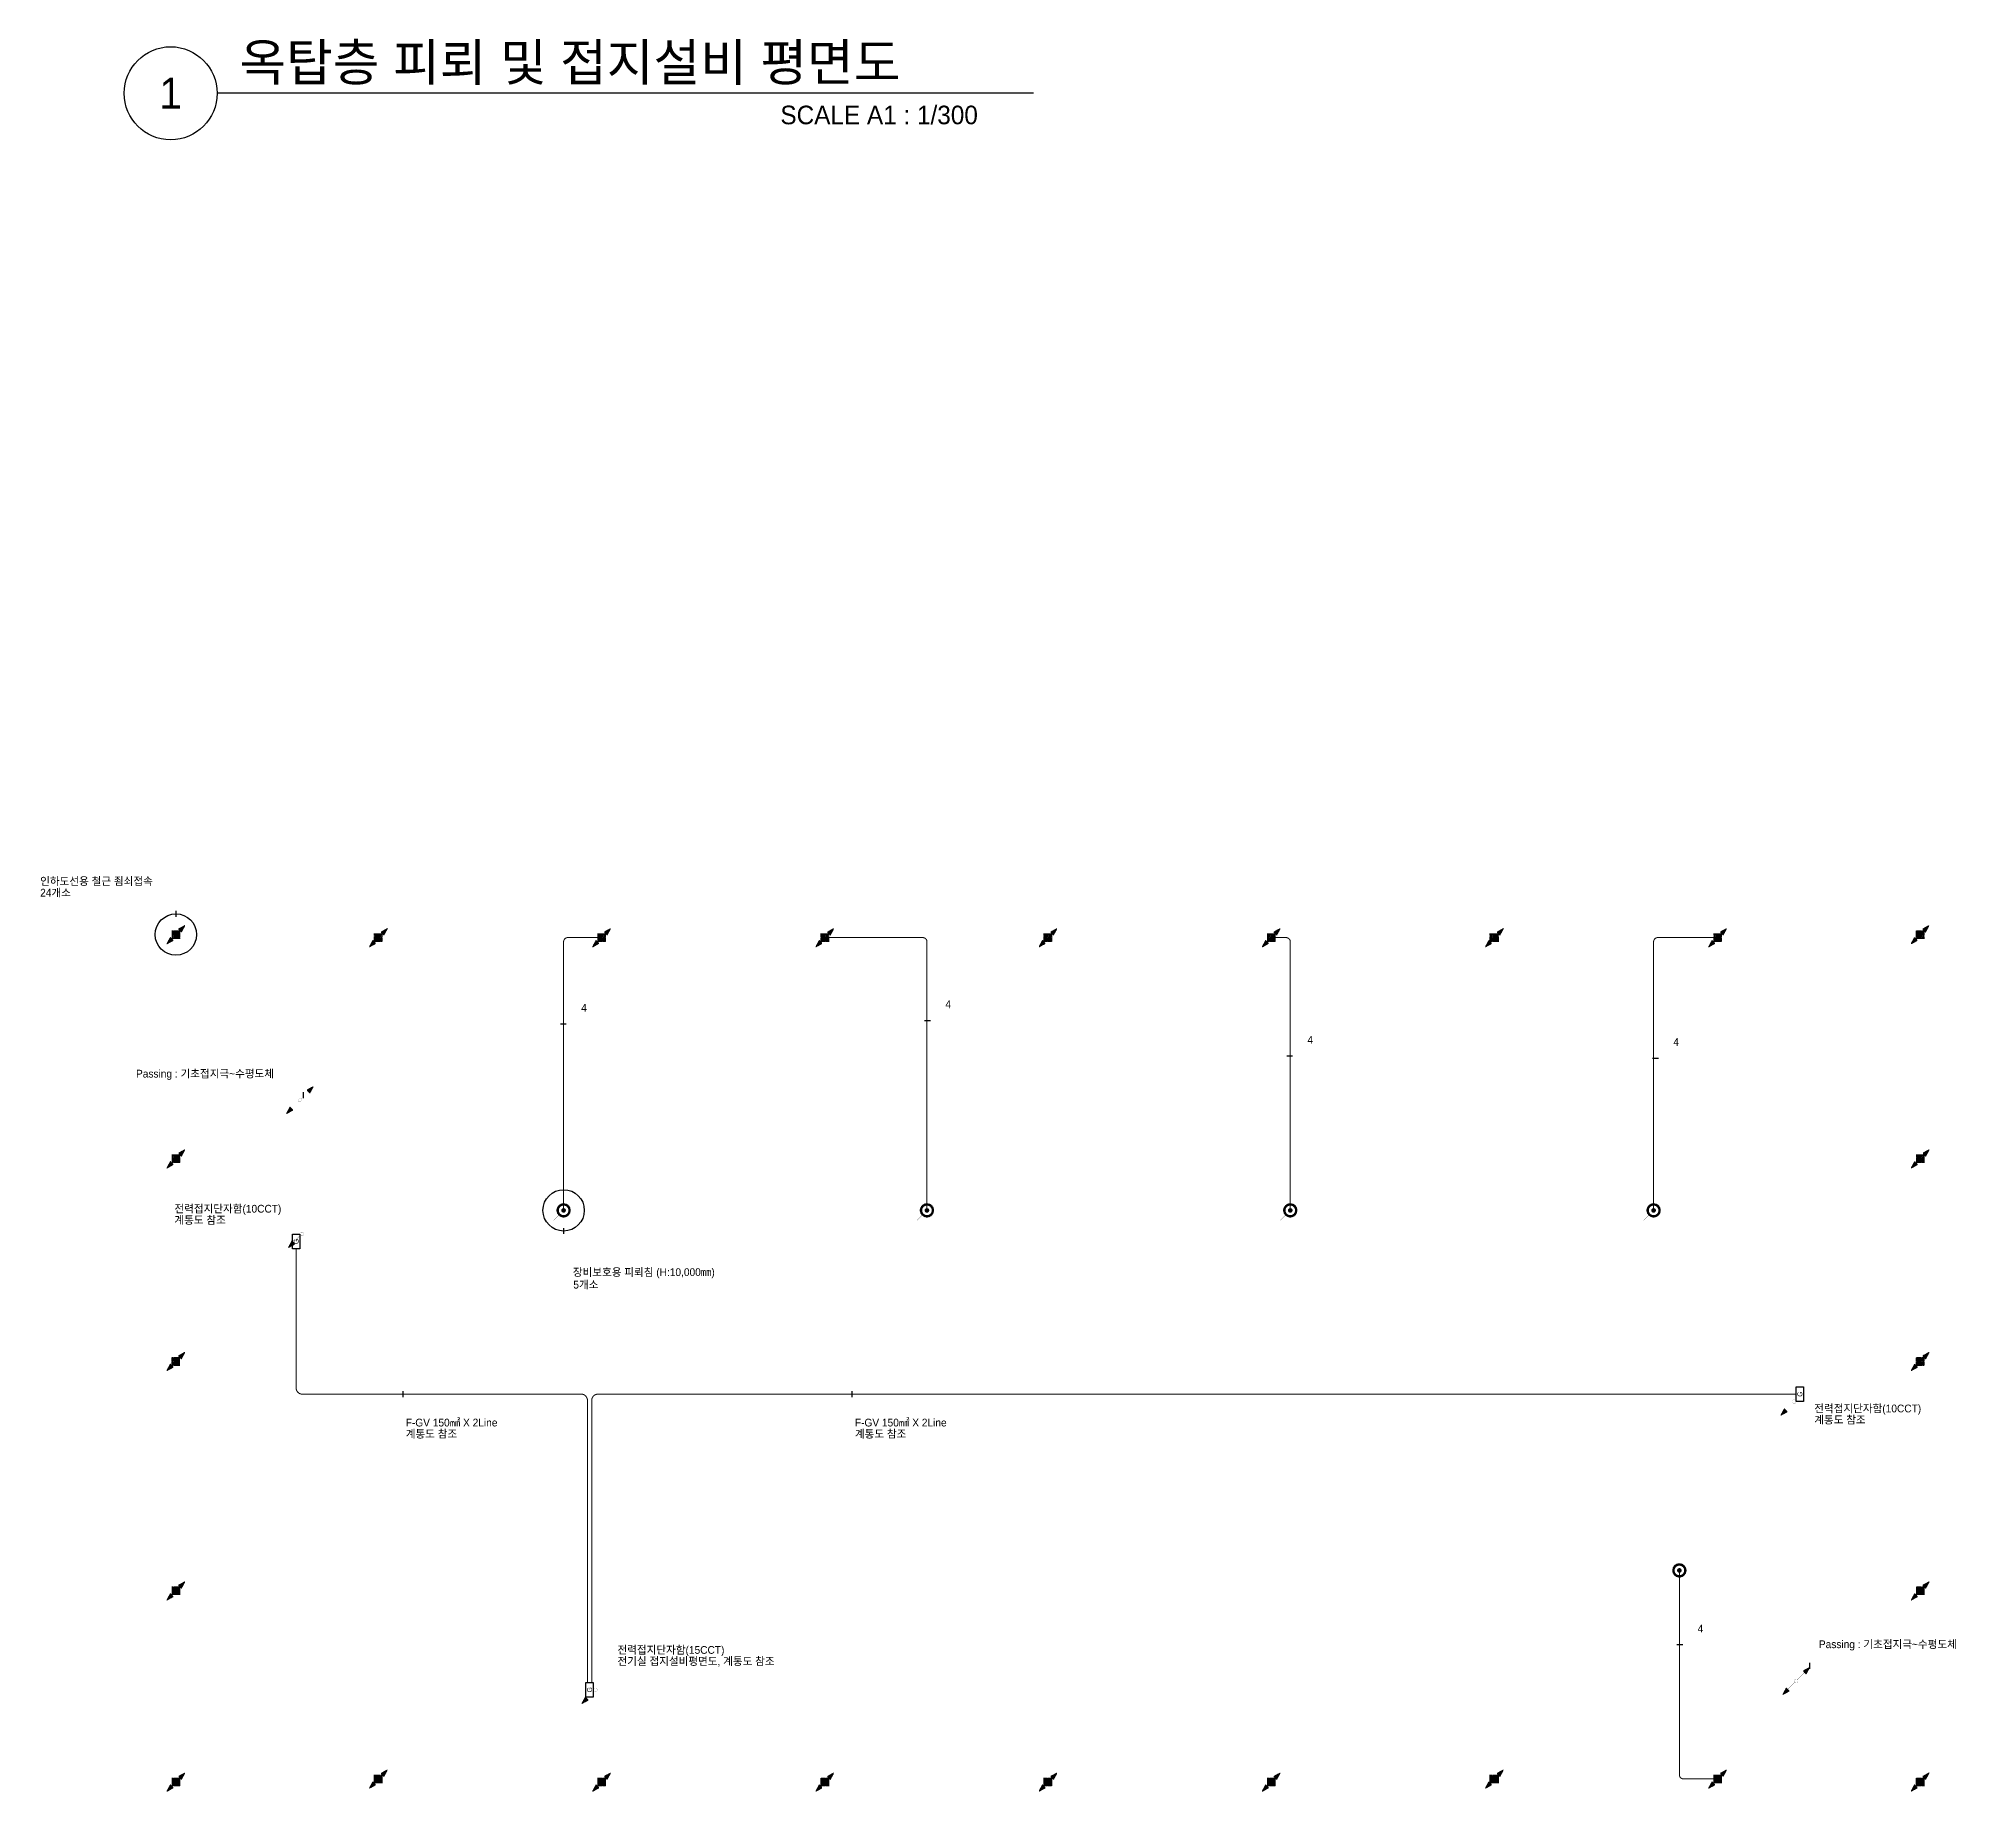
# Model space of a CAD drawing. Header units: millimetres. Extents: x 84495 to 502050, y -708375 to 1238700.
# Drawn here: x 85922 to 179717, y 819960 to 904735 of the extents above; entities that cross this region are included whole.
import ezdxf
from ezdxf.enums import TextEntityAlignment as Align

# ---------------------------------------------------------------- set-up
doc = ezdxf.new("R2010")
doc.units = ezdxf.units.MM
doc.header["$LTSCALE"] = 150
doc.set_wipeout_variables(frame=1)
doc.linetypes.add('C2', pattern=[18.5, 13.5, -2, 1, -2])
doc.layers.get('0').update_dxf_attribs({"lineweight": 0})
for name, color, linetype in [('------02 Etc Panel', 3, 'Continuous'), ('------99 Grounding and Lightning', 3, 'Continuous'), ('------99 Grounding_Grounding Terminal Board_E', 3, 'Continuous'), ('-----09 E-WIRE-GV', 2, 'Continuous'), ('-----20 General Symbol', 3, 'Continuous'), ('-----29 Indicator', 1, 'Continuous'), ('-----30 Text', 2, 'Continuous'), ('-----41 Drawing Title', 2, 'Continuous')]:
    doc.layers.add(name, color=color, linetype=linetype)
doc.styles.add('ELEC', font='')
doc.styles.get('ELEC').set_extended_font_data('Dotum')
pattern_1 = [(180, (845852.563, 610254.6404), (-1e-14, -6.25), [])]

# ---------------------------------------------------------------- blocks, each defined once
blk = doc.blocks.new('구조체접속')
h = blk.add_hatch()
h.set_pattern_fill('ANGLE', color=1, scale=200)
h.set_pattern_definition([(0, (0, 0), (0, 55), [40, -15]), (90, (0, 0), (-55, 3e-15), [40, -15])])
h.paths.add_polyline_path([(168, 168), (-168, 168), (-168, -168), (168, -168)])
at = {"color": 1}
for p, q in [((166, 168), (168, 166)), ((-168, -166), (-166, -168))]:
    blk.add_line(p, q, dxfattribs=at)
at = {"color": 1, "const_width": 2}
blk.add_lwpolyline([(168, 168), (-168, 168), (-168, -168), (168, -168)], close=True, dxfattribs=at)
blk = doc.blocks.new("'인하도선용 수직철근 또는 철골")
h = blk.add_hatch()
h.set_pattern_fill('ANSI31', color=256, scale=50, angle=135)
h.set_pattern_definition(pattern_1)
h.paths.add_polyline_path([(291, 293), (180, 89), (88, 181)])
h = blk.add_hatch()
h.set_pattern_fill('ANSI31', color=256, scale=50, angle=135)
h.set_pattern_definition(pattern_1)
h.paths.add_polyline_path([(-291, -293), (-180, -89), (-88, -181)])
at = {"const_width": 3.93}
for points in [[(293, 293), (181, 88), (88, 181), (293, 293)], [(-293, -293), (-181, -88), (-88, -181), (-293, -293)]]:
    blk.add_lwpolyline(points, dxfattribs=at)
at = {"xscale": 0.8, "yscale": 0.8, "zscale": 0.8}
blk.add_blockref('구조체접속', (0, 0), dxfattribs=at)
blk = doc.blocks.new('입상입하1')
h = blk.add_hatch()
h.set_pattern_fill('ANSI31', color=256, scale=50, angle=135)
h.set_pattern_definition([(180, (845993.8846, 610394.13), (-1e-14, -6.25), [])])
h.paths.add_polyline_path([(432, 432), (321, 228), (229, 321)])
at = {"const_width": 3.93}
blk.add_lwpolyline([(0, 61, -1), (0, -61, -1), (0, 61)], format="xyb", dxfattribs=at)
for points in [[(43, 43), (275, 275)], [(434, 433), (322, 227), (229, 321), (434, 433)]]:
    blk.add_lwpolyline(points, dxfattribs=at)
blk = doc.blocks.new('피뢰침')
h = blk.add_hatch(color=256)
h.dxf.hatch_style = 1
h.paths.add_polyline_path([(-231, 0, 1), (231, 0, 1)])
h.paths.add_polyline_path([(155, 0, -1), (-155, 0, -1)], flags=16)
h.paths.add_polyline_path([(74, 0, -1), (-74, 0, -1)], flags=0)
h = blk.add_hatch(color=256)
h.dxf.hatch_style = 1
h.paths.add_polyline_path([(74, 0, 1), (-74, 0, 1)])
at = {"const_width": 2}
for points in [[(231, 0, 1), (-231, 0)], [(-231, 0, 1), (231, 0)], [(155, 0, 1), (-155, 0)], [(-155, 0, 1), (155, 0)], [(74, 0, 1), (-74, 0)], [(-74, 0, 1), (74, 0)]]:
    blk.add_lwpolyline(points, format="xyb", dxfattribs=at)
for points in [[(0, 231), (0, 461)], [(-163, -163), (-326, -326)], [(163, -163), (326, -326)]]:
    blk.add_lwpolyline(points, dxfattribs=at)
blk = doc.blocks.new('A13')
blk.add_lwpolyline([(-300, 0), (-300, 300), (300, 300), (300, 0)], close=True)
at = {"style": 'ELEC'}
blk.add_text('G', height=200, dxfattribs=at).set_placement((0, 150), align=Align.MIDDLE)
blk = doc.blocks.new('C01')
blk.add_lwpolyline([(-300, 0), (-300, 300), (300, 300), (300, 0)], close=True)
at = {"style": 'ELEC'}
blk.add_text('G', height=200, dxfattribs=at).set_placement((0, 150), align=Align.MIDDLE)

msp = doc.modelspace()

# ---------------------------------------------------------------- linework, layer by layer
at = {"layer": '-----09 E-WIRE-GV', "color": 4, "linetype": 'C2', "ltscale": 0.3, "const_width": 50}
for points in [[(111318, 848060), (111318, 861055, -0.414214), (111518, 861255), (113154, 861255)], [(128898, 848060), (128898, 861055, 0.414214), (128698, 861255), (123954, 861255)], [(145554, 861255), (146278, 861255, -0.414214), (146478, 861055), (146478, 848060)], [(164058, 848060), (164058, 861055, -0.414214), (164258, 861255), (167154, 861255)], [(165304, 830651), (165304, 820755, 0.414214), (165504, 820555), (167154, 820555)]]:
    msp.add_lwpolyline(points, format="xyb", dxfattribs=at)
at = {"layer": '-----29 Indicator'}
for points in [[(112320, 857457, 0, 0, 0), (112320, 857073, 0, 0, 0), (111457, 857073, 64.2, 64.2, 0), (111157, 857073, 0, 0, 0)], [(129938, 857624, 0, 0, 0), (129938, 857240, 0, 0, 0), (129075, 857240, 64.2, 64.2, 0), (128774, 857240, 0, 0, 0)], [(147460, 855909, 0, 0, 0), (147460, 855525, 0, 0, 0), (146597, 855525, 64.2, 64.2, 0), (146296, 855525, 0, 0, 0)], [(165163, 855800, 0, 0, 0), (165163, 855416, 0, 0, 0), (164299, 855416, 64.2, 64.2, 0), (163999, 855416, 0, 0, 0)], [(103541, 838155, 0, 0, 0), (103541, 839019, 64.2, 64.2, 0), (103541, 839319, 0, 0, 0)], [(125275, 838155, 0, 0, 0), (125275, 839019, 64.2, 64.2, 0), (125275, 839319, 0, 0, 0)], [(166340, 827428, 0, 0, 0), (166340, 827043, 0, 0, 0), (165476, 827043, 64.2, 64.2, 0), (165176, 827043, 0, 0, 0)]]:
    msp.add_lwpolyline(points, format="xyseb", dxfattribs=at)
at = {"layer": '-----29 Indicator', "elevation": 0}
msp.add_lwpolyline([(98339, 854644, 0, 0, 0), (98723, 854644, 0, 0, 0), (98723, 853781, 64.2, 64.2, 0), (98723, 853481, 0, 0, 0)], format="xyseb", dxfattribs=at)
at = {"layer": '-----29 Indicator'}
for centre in [(92557, 861402), (111318, 848060)]:
    msp.add_circle(centre, 1000, dxfattribs=at)
at = {"layer": '-----41 Drawing Title', "color": 7}
msp.add_line((134047, 902100), (94553, 902100), dxfattribs=at)
msp.add_circle((92303, 902100), 2250, dxfattribs=at)

# ---------------------------------------------------------------- block references
at = {"layer": '------02 Etc Panel', "xscale": 1.199999999953434, "yscale": 1.199999999953434, "zscale": 1.199999999953434, "rotation": 90}
for p in [(98554, 846556), (171314, 839169)]:
    msp.add_blockref('C01', p, dxfattribs=at)
at = {"layer": '------99 Grounding and Lightning', "xscale": 1.5, "yscale": 1.5, "zscale": 1.5}
for name, p in [("'인하도선용 수직철근 또는 철골", (92557, 861402)), ("'인하도선용 수직철근 또는 철골", (102354, 861255)), ("'인하도선용 수직철근 또는 철골", (113154, 861255)), ("'인하도선용 수직철근 또는 철골", (123954, 861255)), ("'인하도선용 수직철근 또는 철골", (134754, 861255)), ("'인하도선용 수직철근 또는 철골", (145554, 861255)), ("'인하도선용 수직철근 또는 철골", (156354, 861255)), ("'인하도선용 수직철근 또는 철골", (167154, 861255)), ("'인하도선용 수직철근 또는 철골", (176950, 861402)), ("'인하도선용 수직철근 또는 철골", (92557, 850558)), ("'인하도선용 수직철근 또는 철골", (176957, 850558)), ('피뢰침', (111318, 848060)), ('피뢰침', (128898, 848060)), ('피뢰침', (146478, 848060)), ('피뢰침', (164058, 848060)), ("'인하도선용 수직철근 또는 철골", (92554, 840755)), ("'인하도선용 수직철근 또는 철골", (176954, 840755)), ('피뢰침', (165304, 830642)), ("'인하도선용 수직철근 또는 철골", (92557, 829658)), ("'인하도선용 수직철근 또는 철골", (176957, 829658)), ("'인하도선용 수직철근 또는 철골", (92557, 820408)), ("'인하도선용 수직철근 또는 철골", (102354, 820555)), ("'인하도선용 수직철근 또는 철골", (113154, 820408)), ("'인하도선용 수직철근 또는 철골", (123954, 820408)), ("'인하도선용 수직철근 또는 철골", (134754, 820408)), ("'인하도선용 수직철근 또는 철골", (145554, 820408)), ("'인하도선용 수직철근 또는 철골", (156354, 820555)), ("'인하도선용 수직철근 또는 철골", (167154, 820555)), ("'인하도선용 수직철근 또는 철골", (176950, 820408))]:
    msp.add_blockref(name, p, dxfattribs=at)
at = {"layer": '------99 Grounding_Grounding Terminal Board_E', "xscale": 1.2, "yscale": 1.2, "zscale": 1.2, "rotation": 89.99999999999999}
msp.add_blockref('A13', (112754, 824865), dxfattribs=at)
at = {"layer": '-----20 General Symbol', "xscale": 1.5, "yscale": 1.5, "zscale": 1.5}
for p in [(98557, 853402), (170957, 825302)]:
    msp.add_blockref('입상입하1', p, dxfattribs=at)
at = {"layer": '-----20 General Symbol', "xscale": 1.5, "yscale": 1.5, "zscale": 1.5, "rotation": 180}
for p in [(98557, 853402), (98646, 846916), (170862, 838809), (170957, 825299), (112849, 824862)]:
    msp.add_blockref('입상입하1', p, dxfattribs=at)

# ---------------------------------------------------------------- texts
at = {"layer": '-----41 Drawing Title', "color": 2, "style": 'ELEC'}
msp.add_text('옥탑층 피뢰 및 접지설비 평면도', height=1800, dxfattribs=at).set_placement((95633, 902700))
at = {"layer": '-----41 Drawing Title', "color": 7, "style": 'ELEC'}
msp.add_text('1', height=1500, dxfattribs=at).set_placement((92303, 902100), align=Align.MIDDLE)
at = {"layer": '-----41 Drawing Title', "style": 'ELEC'}
msp.add_text('SCALE A1 : 1/300', height=900, dxfattribs=at).set_placement((131362, 900600), align=Align.RIGHT)

# ---------------------------------------------------------------- wipeouts: each hides what was drawn before it
for points in [[(85922, 864347), (92172, 864347), (92172, 863097), (85922, 863097)], [(111702, 845422), (119522, 845422), (119522, 844135), (111702, 844135)], [(171993, 827418), (179717, 827418), (179717, 826668), (171993, 826668)], [(113741, 827138), (122639, 827138), (122639, 825888), (113741, 825888)]]:
    msp.add_wipeout(points).dxf.layer = '-----29 Indicator'

# ---------------------------------------------------------------- next in the draw order: linework, layer by layer
at = {"layer": '-----09 E-WIRE-GV', "color": 1, "linetype": 'C2', "ltscale": 0.3, "const_width": 50}
for points in [[(98374, 846196), (98374, 839469, 0.414214), (98674, 839169), (112170, 839169, -0.414214), (112470, 838869), (112470, 825225)], [(112677, 825225), (112677, 838869, -0.414214), (112977, 839169), (170954, 839169)]]:
    msp.add_lwpolyline(points, format="xyb", dxfattribs=at)
at = {"layer": '-----29 Indicator', "elevation": 0}
for points in [[(92172, 863709, 0, 0, 0), (92557, 863709, 0, 0, 0), (92557, 862552, 64.2, 64.2, 0), (92557, 862252, 0, 0, 0)], [(171993, 827043, 0, 0, 0), (171609, 827043, 0, 0, 0), (171609, 826180, 64.2, 64.2, 0), (171609, 825879, 0, 0, 0)]]:
    msp.add_lwpolyline(points, format="xyseb", dxfattribs=at)
at = {"layer": '-----29 Indicator'}
msp.add_lwpolyline([(111702, 844778, 0, 0, 0), (111318, 844778, 0, 0, 0), (111318, 846909, 64.2, 64.2, 0), (111318, 847210, 0, 0, 0)], format="xyseb", dxfattribs=at)

# ---------------------------------------------------------------- next in the draw order: texts
at = {"layer": '-----30 Text', "style": 'ELEC'}
for s, p in [('인하도선용 철근 죔쇠접속', (85990, 863985)), ('24개소', (85990, 863427)), ('장비보호용 피뢰침 (H:10,000㎜)', (111764, 845071)), ('5개소', (111787, 844466)), ('Passing : 기초접지극~수평도체', (172055, 827070)), ('전력접지단자함(15CCT)', (113924, 826796)), ('전기실 접지설비평면도, 계통도 참조', (113924, 826251))]:
    msp.add_text(s, height=375, dxfattribs=at).set_placement(p, align=Align.MIDDLE_LEFT)

# ---------------------------------------------------------------- next in the draw order: wipeouts: each hides what was drawn before it
for points in [[(111969, 857660), (111969, 858066), (112320, 858268), (112672, 858066), (112672, 857660), (112320, 857457)], [(129587, 857827), (129587, 858233), (129938, 858435), (130289, 858233), (130289, 857827), (129938, 857624)], [(147108, 856112), (147108, 856518), (147460, 856720), (147811, 856518), (147811, 856112), (147460, 855909)], [(164811, 856003), (164811, 856409), (165163, 856612), (165514, 856409), (165514, 856003), (165163, 855800)], [(90565, 855019), (98339, 855019), (98339, 854269), (90565, 854269)], [(92348, 848501), (98319, 848501), (98319, 847251), (92348, 847251)], [(171693, 838838), (177648, 838838), (177648, 837588), (171693, 837588)]]:
    msp.add_wipeout(points).dxf.layer = '-----29 Indicator'

# ---------------------------------------------------------------- next in the draw order: texts
for s, p in [('4', (112169, 857860)), ('4', (129787, 858027)), ('4', (147309, 856312)), ('4', (165011, 856203)), ('Passing : 기초접지극~수평도체', (90627, 854672)), ('전력접지단자함(10CCT)', (92485, 848139)), ('계통도 참조', (92485, 847594)), ('전력접지단자함(10CCT)', (171830, 838476)), ('계통도 참조', (171830, 837931))]:
    msp.add_text(s, height=375, dxfattribs=at).set_placement(p, align=Align.MIDDLE_LEFT)

# ---------------------------------------------------------------- next in the draw order: wipeouts: each hides what was drawn before it
for points in [[(103541, 838155), (108667, 838155), (108667, 836905), (103541, 836905)], [(125275, 838155), (130400, 838155), (130400, 836905), (125275, 836905)], [(165988, 827630), (165988, 828036), (166340, 828239), (166691, 828036), (166691, 827630), (166340, 827428)]]:
    msp.add_wipeout(points).dxf.layer = '-----29 Indicator'

# ---------------------------------------------------------------- next in the draw order: texts
for s, p in [('F-GV 150㎟ X 2Line ', (103678, 837793)), ('F-GV 150㎟ X 2Line ', (125412, 837793)), ('계통도 참조', (103678, 837248)), ('계통도 참조', (125412, 837248)), ('4', (166188, 827830))]:
    msp.add_text(s, height=375, dxfattribs=at).set_placement(p, align=Align.MIDDLE_LEFT)

doc.saveas('drawing.dxf')
